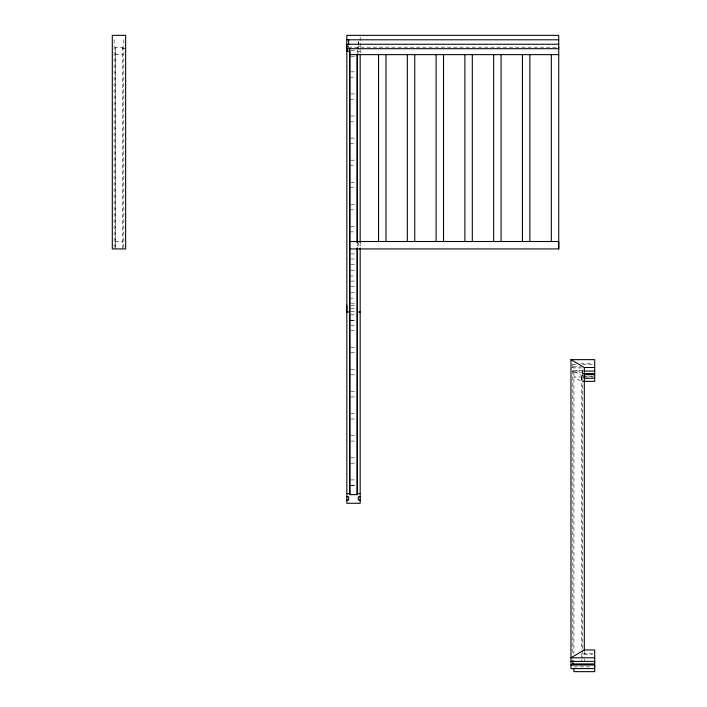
<?xml version="1.0" encoding="UTF-8"?>
<svg xmlns="http://www.w3.org/2000/svg" width="707" height="707" viewBox="0 0 707 707"><rect width="100%" height="100%" fill="white"/><g stroke="black" fill="none" stroke-linecap="round" stroke-linejoin="round"><path stroke-width="0.53" stroke-dasharray="3.54 2.65" d="M115.268 47.219L115.268 248.926L115.268 47.219L122.682 47.219L122.682 48.695M349.788 48.695L349.788 47.219L557.637 47.219M358.334 41.766L358.334 46.671L360.172 46.671M576.09 364.326L572.811 364.326L572.811 367.923L582.665 367.923M582.683 372.182L573.934 372.182L573.934 370.989L583.77 370.989M582.48 373.605L582.48 370.008L582.48 649.114M346.828 46.671L348.666 46.671M122.665 48.695L125.643 48.695M350.849 50.444L357.212 50.444M357.212 51.204L360.172 51.204M115.25 54.633L122.682 54.633M350.849 56.383L356.151 56.383M350.849 71.822L356.151 71.822M349.788 77.213L356.151 77.213M350.849 93.916L356.151 93.916M349.788 99.307L356.151 99.307M350.849 116.01L356.151 116.01M349.788 121.392L356.151 121.392M350.849 138.095L356.151 138.095M349.788 143.486L356.151 143.486M350.849 160.189L356.151 160.189M349.788 165.579L356.151 165.579M350.849 182.282L356.151 182.282M349.788 187.664L356.151 187.664M350.849 204.367L356.151 204.367M349.788 209.758L356.151 209.758M350.849 226.461L356.151 226.461M349.788 231.852L356.151 231.852M115.25 241.511L122.665 241.511M350.849 253.937L356.151 253.937M350.849 258.974L356.151 258.974M350.849 264.365L356.151 264.365M350.849 270.64L356.151 270.64M349.788 276.03L356.151 276.03M350.849 281.068L356.151 281.068M350.849 286.459L356.151 286.459M350.849 292.733L356.151 292.733M349.788 298.124L356.151 298.124M350.849 303.162L356.151 303.162M350.937 305.203L356.063 305.203M350.849 308.544L356.151 308.544M350.849 311.248L356.151 311.248M350.849 314.827L356.151 314.827M349.788 320.209L356.151 320.209M350.849 320.421L356.151 320.421M350.849 325.247L356.151 325.247M350.849 330.637L356.151 330.637M350.849 347.34L356.151 347.34M350.849 352.731L356.151 352.731M580.677 363.239L592.546 363.239M582.665 364.326L592.51 364.326M573.13 366.845L580.677 366.845M350.849 369.434L356.151 369.434M573.13 370.441L582.833 370.441M350.849 374.816L356.151 374.816M583.408 375.346L581.357 375.346L573.934 370.989L573.934 653.993M592.652 376.548L581.357 376.548L584.318 378.289M594.702 376.981L573.934 376.981L581.357 381.347L581.357 375.346L581.357 649.627M350.849 391.519L356.151 391.519M350.849 396.91L356.151 396.91M350.849 413.613L356.151 413.613M350.849 419.004L356.151 419.004M350.849 435.706L356.151 435.706M350.849 441.088L356.151 441.088M350.849 457.791L356.151 457.791M350.849 463.182L356.151 463.182M350.849 479.885L356.151 479.885M350.849 485.276L356.151 485.276M350.849 485.479L356.151 485.479M592.625 653.551L584.318 653.551L582.48 654.629L592.669 654.629M573.934 666.851L592.519 666.851M572.458 371.316L573.934 372.182M584.318 650.82L584.318 657.148M584.318 658.951L584.318 660.745M582.48 650.219L582.48 658.226M581.357 653.56L581.357 661.292M572.811 364.326L572.811 655.08M360.172 37.126L360.172 53.405M360.172 242.545L360.172 247.98M358.334 41.58L358.334 44.249M358.334 46.123L358.334 53.334M358.334 242.545L358.334 247.017M357.212 47.219L357.212 48.695M357.212 50.391L357.212 54.633M357.212 242.519L357.212 248.926M348.666 46.026L348.666 48.933M123.805 39.795L123.805 247.83M122.665 47.219L122.665 248.926M114.136 39.795L114.136 247.83"/><path stroke-width="1.06" d="M346.828 44.4L346.828 312.008L349.806 312.008M558.733 47.219L558.733 48.695L346.828 48.695L346.828 51.204L349.788 51.204L349.788 494.644L357.212 494.644L357.212 248.104M357.212 54.501L357.212 242.678L357.212 54.633M349.788 248.926L558.733 248.926L558.733 241.511L349.788 241.511M594.702 666.851L594.702 665.649M594.702 662.494L594.702 661.292M594.702 663.917L572.811 663.917L570.973 664.995L594.702 664.995M346.828 39.795L558.733 39.795M346.828 44.249L558.733 44.249M349.788 54.633L558.733 54.633M357.212 312.008L360.172 312.008M594.702 668.592L570.973 668.592L570.973 359.642L594.702 359.642L594.702 381.347L583.408 381.347M570.973 359.642L584.318 367.49L594.702 367.49M584.318 371.087L594.702 371.087M583.496 373.605L594.702 373.605M594.702 374.683L584.318 374.683L584.318 378.289L594.702 378.289M346.828 493.566L349.806 493.566M357.212 493.566L360.172 493.566M346.828 496.8L348.666 496.8L348.666 500.035L346.828 500.035M360.172 496.8L358.334 496.8L358.334 500.035L360.172 500.035M594.702 657.793L570.973 657.793L584.318 649.945L594.702 649.945L594.702 671.65L573.934 671.65L573.934 668.336M570.973 661.399L594.702 661.399M584.318 367.49L584.318 650.528M572.811 660.311L572.811 663.917M558.733 248.926L558.733 35.35L346.828 35.35L346.828 51.204M551.319 54.633L551.319 241.511M529.852 54.633L529.852 241.511M522.438 54.633L522.438 241.511M501.077 54.633L501.077 241.511M493.663 54.633L493.663 241.511M472.303 54.633L472.303 241.511M464.888 54.633L464.888 241.511M443.528 54.633L443.528 241.511M436.113 54.633L436.113 241.511M414.753 54.633L414.753 241.511M407.338 54.633L407.338 241.511M385.978 54.633L385.978 241.511M378.563 54.633L378.563 241.511M360.172 54.306L360.172 242.678M360.172 247.98L360.172 503.269L346.828 503.269L346.828 305.203M357.212 247.971L357.212 494.644M349.788 48.279L349.806 494.644M348.666 39.795L348.666 44.709M125.643 35.35L112.298 35.35L112.298 248.926L125.643 248.926L125.643 35.35"/></g></svg>
